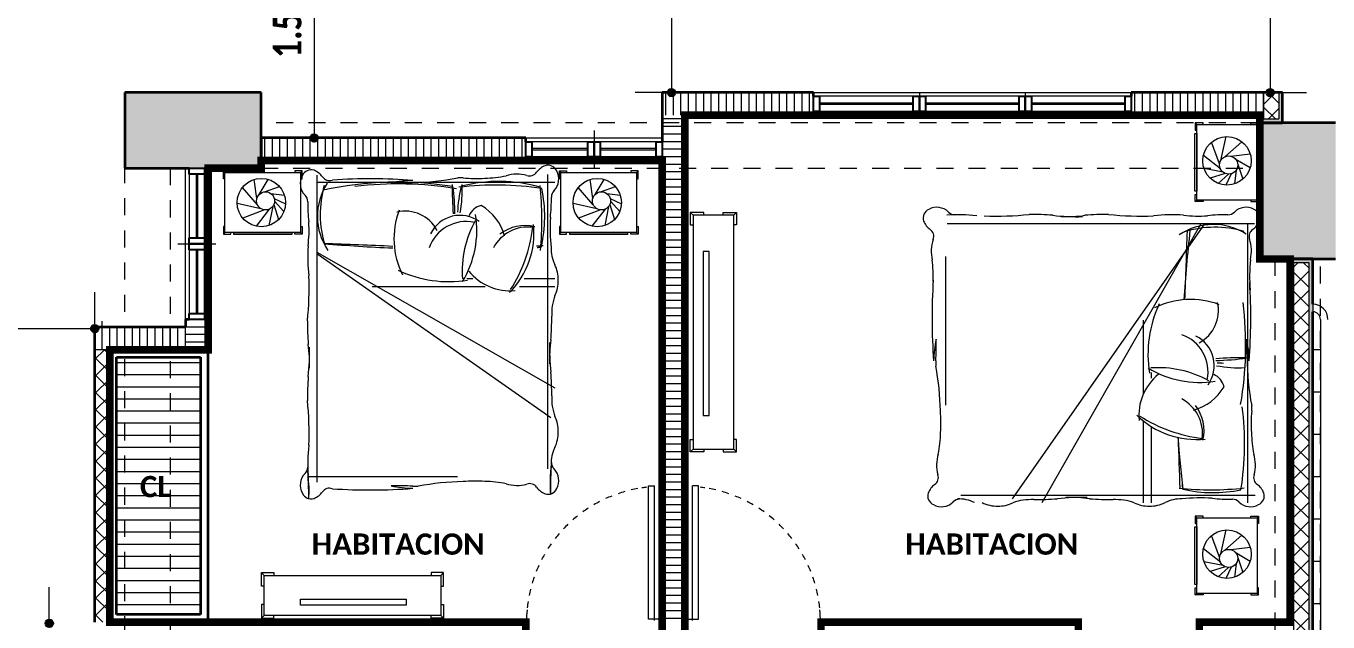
# Model space of a CAD drawing. Header units: metres. Extents: x -144 to 1000, y -717 to 29.
# Drawn here: x 547.71 to 556.31, y -551.67 to -547.73 of the extents above; entities that cross this region are included whole.
import ezdxf

# ---------------------------------------------------------------- set-up
doc = ezdxf.new("R2010")
doc.units = ezdxf.units.M
doc.linetypes.add('basculante modificado', pattern=[0.18, 0.1125, -0.0675])
doc.layers.get('0').update_dxf_attribs({"color": 1})
doc.layers.add('00-MEDICION', color=30, linetype='Continuous')
for name, color, linetype, lineweight in [('A-ANNO-DIMS', 1, 'Continuous', 9), ('A-DETL', 1, 'Continuous', 9), ('A-DETL-GENF', 1, 'Continuous', 9), ('A-DETL-THIN', 1, 'Continuous', 9), ('A-DOOR', 1, 'Continuous', 9), ('A-GLAZ', 1, 'Continuous', 9), ('A-WALL', 4, 'Continuous', 9), ('G-ANNO-TEXT', 2, 'Continuous', 9), ('I-FURN', 2, 'Continuous', 9), ('S-COLS', 7, 'Continuous', 9), ('S-STRS', 1, 'Continuous', 9)]:
    doc.layers.add(name, color=color, linetype=linetype, lineweight=lineweight)
doc.layers.add('A-WALL-PATT', color=7, linetype='Continuous', lineweight=35, true_color=0x9c9c9c)
doc.styles.add('Calibri_B', font='calibrib.ttf', dxfattribs={"height": 0.165})
doc.styles.add('Calibri_B_7', font='calibrib.ttf', dxfattribs={"width": 0.8, "height": 0.18})

# ---------------------------------------------------------------- blocks, each defined once
blk = doc.blocks.new('O')
at = {"layer": 'A-WALL-PATT', "lineweight": 5, "true_color": 0x747474}
blk.add_hatch(color=8, dxfattribs=at).paths.add_polyline_path([(560.8527, -485.3688), (560.8527, -485.1688), (560.8277, -485.1688), (560.8277, -485.3688)])
at = {"layer": 'A-WALL-PATT', "true_color": 0x747474}
blk.add_hatch(color=8, dxfattribs=at).paths.add_polyline_path([(560.7277, -485.3688), (560.8277, -485.3688), (560.8277, -485.3438), (560.7277, -485.3438), (560.7277, -485.3188), (560.7027, -485.3188), (560.7027, -485.3688)])
at = {"layer": 'A-WALL-PATT', "lineweight": 5, "true_color": 0x747474}
h = blk.add_hatch(color=8, dxfattribs=at)
h.paths.add_polyline_path([(560.9277, -492.7188), (560.9277, -491.2688), (560.9027, -491.2688), (560.9027, -492.7188)])
h.paths.add_polyline_path([(560.903, -491.1188), (560.9277, -491.1188), (560.9277, -488.8188), (560.903, -488.8188), (560.903, -491.1187)])
h.paths.add_polyline_path([(560.9277, -488.6688), (560.9277, -486.2688), (560.9027, -486.2688), (560.9027, -488.6688), (560.9257, -488.6688)])
at = {"layer": 'A-WALL-PATT', "true_color": 0x747474}
h = blk.add_hatch(color=8, dxfattribs=at)
h.paths.add_polyline_path([(561.0527, -492.7188), (561.0527, -490.7688), (561.0277, -490.7688), (561.0277, -492.7188)])
h.paths.add_polyline_path([(561.0527, -490.6188), (561.0527, -486.2688), (560.9277, -486.2688), (560.9277, -486.2938), (561.0277, -486.2938), (561.0277, -490.6188)])
at = {"layer": 'S-COLS', "true_color": 0x5c5c5c}
h = blk.add_hatch(color=251, dxfattribs=at)
h.paths.add_polyline_path([(553.0027, -505.1188), (553.5027, -505.1188), (553.5027, -504.2188), (553.0027, -504.2188), (553.0027, -504.9427)])
h.paths.add_polyline_path([(570.8025, -505.1188), (571.3025, -505.1188), (571.3025, -504.2188), (570.8025, -504.2188), (570.8025, -504.9427)])
h.paths.add_polyline_path([(561.2027, -505.1187), (561.2027, -504.2187), (560.7027, -504.2187), (560.7027, -505.1187)])
h.paths.add_polyline_path([(557.3242, -497.4187), (558.9027, -497.4187), (558.9024, -496.9188), (557.2025, -496.9188), (557.2025, -494.7688), (558.9028, -494.7688), (558.9024, -494.2688), (556.9025, -494.2688), (556.9025, -497.4187), (557.0866, -497.4187)])
h.paths.add_polyline_path([(567.1118, -497.4187), (567.5028, -497.4187), (567.5028, -494.2687), (567.0028, -494.2687), (567.0028, -497.4187)])
h.paths.add_polyline_path([(570.9028, -497.4187), (571.3028, -497.4187), (571.3028, -496.7188), (570.9028, -496.7188), (570.9028, -497.3138)])
h.paths.add_polyline_path([(560.7027, -497.4187), (561.2027, -497.4187), (561.2027, -496.5187), (560.7027, -496.5187), (560.7027, -497.3138)])
h.paths.add_polyline_path([(553.5027, -497.4187), (553.5027, -496.7188), (553.0027, -496.7188), (553.0027, -497.4187), (553.2754, -497.4187)])
h.paths.add_polyline_path([(560.7028, -495.1688), (561.2028, -495.1688), (561.2028, -494.2688), (560.7028, -494.2688), (560.7028, -494.2981)])
h.paths.add_polyline_path([(553.5025, -494.9688), (553.5025, -494.2677), (553.0025, -494.2688), (553.0025, -494.9688), (553.2775, -494.9688)])
h.paths.add_polyline_path([(571.0784, -494.9688), (571.3028, -494.9688), (571.3028, -494.2677), (570.9028, -494.2677), (570.9028, -494.9688), (570.9839, -494.9688)])
h.paths.add_polyline_path([(560.7777, -486.2688), (561.2027, -486.2688), (561.2027, -485.3688), (560.7027, -485.3688), (560.7027, -486.2688)])
h.paths.add_polyline_path([(571.3027, -486.2688), (571.3027, -485.3688), (570.8027, -485.3688), (570.8027, -486.2688), (571.2277, -486.2688)])
h.paths.add_polyline_path([(553.2027, -485.6688), (554.1027, -485.6688), (554.1027, -485.1688), (553.2027, -485.1688), (553.2027, -485.5388)])
at = {"layer": 'A-DETL', "color": 7, "linetype": 'basculante modificado'}
for p, q in [((560.69, -485.3688), (554.1027, -485.3688)), ((553.2027, -494.2677), (553.2027, -485.6688)), ((553.5027, -485.6688), (553.5027, -494.2688)), ((554.1027, -485.6688), (560.69, -485.6688)), ((560.8027, -486.2688), (560.8027, -494.2677)), ((561.1027, -490.4688), (561.1027, -486.2688))]:
    blk.add_line(p, q, dxfattribs=at)
at = {"layer": 'A-DETL', "color": 253, "true_color": 0xb6b6b6}
for p, q in [((553.0527, -486.7188), (553.0527, -486.6788)), ((552.7027, -488.6688), (552.7027, -488.6288))]:
    blk.add_line(p, q, dxfattribs=at)
at = {"layer": 'A-DETL-GENF', "lineweight": 25}
for p, q in [((557.7527, -485.1938), (557.7927, -485.1938)), ((557.7527, -485.2938), (557.7527, -485.1938)), ((557.7927, -485.1938), (557.7927, -485.2938)), ((558.4127, -485.1938), (558.4527, -485.1938)), ((558.4127, -485.2938), (558.4127, -485.1938)), ((558.4527, -485.1938), (558.4927, -485.1938)), ((558.4527, -485.2938), (558.4527, -485.1938)), ((558.4527, -485.1938), (558.4527, -485.2938)), ((558.4927, -485.1938), (558.4927, -485.2938)), ((559.1127, -485.1938), (559.1527, -485.1938)), ((559.1127, -485.2938), (559.1127, -485.1938)), ((559.1527, -485.1938), (559.1527, -485.2938)), ((559.1527, -485.1938), (559.1927, -485.1938)), ((559.1527, -485.2938), (559.1527, -485.1938)), ((559.1927, -485.1938), (559.1927, -485.2938)), ((559.8127, -485.1938), (559.8527, -485.1938)), ((559.8127, -485.2938), (559.8127, -485.1938)), ((559.8527, -485.1938), (559.8527, -485.2938)), ((557.7927, -485.2938), (557.7527, -485.2938)), ((558.4527, -485.2938), (558.4127, -485.2938)), ((558.4927, -485.2938), (558.4527, -485.2938)), ((559.1527, -485.2938), (559.1127, -485.2938)), ((559.1927, -485.2938), (559.1527, -485.2938)), ((559.8527, -485.2938), (559.8127, -485.2938)), ((555.8527, -485.4938), (555.8927, -485.4938)), ((555.8527, -485.5938), (555.8527, -485.4938)), ((555.8927, -485.4938), (555.8927, -485.5938)), ((556.2627, -485.4938), (556.3027, -485.4938)), ((556.2627, -485.5938), (556.2627, -485.4938)), ((556.3027, -485.4938), (556.3027, -485.5938)), ((556.3027, -485.4938), (556.3427, -485.4938)), ((556.3027, -485.5938), (556.3027, -485.4938)), ((556.3427, -485.4938), (556.3427, -485.5938)), ((556.7127, -485.4938), (556.7527, -485.4938)), ((556.7127, -485.5938), (556.7127, -485.4938)), ((556.7527, -485.4938), (556.7527, -485.5938)), ((553.6277, -485.6688), (553.7277, -485.6688)), ((553.6277, -485.7088), (553.6277, -485.6688)), ((553.7277, -485.6688), (553.7277, -485.7088)), ((555.8927, -485.5938), (555.8527, -485.5938)), ((556.3027, -485.5938), (556.2627, -485.5938)), ((556.3427, -485.5938), (556.3027, -485.5938)), ((556.7527, -485.5938), (556.7127, -485.5938)), ((553.7277, -485.7088), (553.6277, -485.7088)), ((553.6277, -486.1288), (553.7277, -486.1288)), ((553.6277, -486.1688), (553.6277, -486.1288)), ((553.6277, -486.1688), (553.7277, -486.1688)), ((553.6277, -486.2088), (553.6277, -486.1688)), ((553.7277, -486.1688), (553.6277, -486.1688)), ((553.7277, -486.1288), (553.7277, -486.1688)), ((553.7277, -486.1688), (553.7277, -486.2088)), ((553.7277, -486.2088), (553.6277, -486.2088)), ((553.6277, -486.6288), (553.7277, -486.6288)), ((553.6277, -486.6688), (553.6277, -486.6288)), ((553.7277, -486.6688), (553.6277, -486.6688)), ((553.7277, -486.6288), (553.7277, -486.6688))]:
    blk.add_line(p, q, dxfattribs=at)
at = {"layer": 'A-DETL-GENF'}
for p, q in [((558.4127, -485.1938), (557.7927, -485.1938)), ((558.4127, -485.2388), (557.7927, -485.2388)), ((559.1127, -485.1938), (558.4927, -485.1938)), ((559.1127, -485.2388), (558.4927, -485.2388)), ((559.8127, -485.1938), (559.1927, -485.1938)), ((559.8127, -485.2388), (559.1927, -485.2388)), ((558.4127, -485.2488), (557.7927, -485.2488)), ((558.4127, -485.2938), (557.7927, -485.2938)), ((559.1127, -485.2488), (558.4927, -485.2488)), ((559.1127, -485.2938), (558.4927, -485.2938)), ((559.8127, -485.2488), (559.1927, -485.2488)), ((559.8127, -485.2938), (559.1927, -485.2938)), ((556.2627, -485.4938), (555.8927, -485.4938)), ((556.7127, -485.4938), (556.3427, -485.4938)), ((556.2627, -485.5388), (555.8927, -485.5388)), ((556.2627, -485.5488), (555.8927, -485.5488)), ((556.7127, -485.5388), (556.3427, -485.5388)), ((556.7127, -485.5488), (556.3427, -485.5488)), ((556.2627, -485.5938), (555.8927, -485.5938)), ((556.7127, -485.5938), (556.3427, -485.5938)), ((553.6277, -485.7088), (553.6277, -486.1288)), ((553.6727, -485.7088), (553.6727, -486.1288)), ((553.6827, -485.7088), (553.6827, -486.1288)), ((553.7277, -485.7088), (553.7277, -486.1288)), ((553.6277, -486.2088), (553.6277, -486.6288)), ((553.6727, -486.2088), (553.6727, -486.6288)), ((553.6827, -486.2088), (553.6827, -486.6288)), ((553.7277, -486.2088), (553.7277, -486.6288))]:
    blk.add_line(p, q, dxfattribs=at)
at = {"layer": 'A-DETL-GENF', "color": 251, "true_color": 0x535353}
for p, q in [((553.1464, -486.9528), (553.7027, -486.9528)), ((553.1464, -487.0328), (553.7027, -487.0328)), ((553.1464, -487.1128), (553.7027, -487.1128)), ((553.1464, -487.1928), (553.7027, -487.1928)), ((553.1464, -487.2728), (553.7027, -487.2728)), ((553.1464, -487.3528), (553.7027, -487.3528)), ((553.1464, -487.4328), (553.7027, -487.4328)), ((553.1464, -487.5128), (553.7027, -487.5128)), ((553.1464, -487.5928), (553.7027, -487.5928)), ((553.1464, -487.6728), (553.7027, -487.6728)), ((553.1464, -487.7528), (553.7027, -487.7528)), ((553.1464, -487.8328), (553.7027, -487.8328)), ((553.1464, -487.9128), (553.7027, -487.9128)), ((553.1464, -487.9928), (553.7027, -487.9928)), ((553.1464, -488.0728), (553.7027, -488.0728)), ((553.1464, -488.1528), (553.7027, -488.1528)), ((553.1464, -488.2328), (553.7027, -488.2328)), ((553.1464, -488.3128), (553.7027, -488.3128)), ((553.1464, -488.3928), (553.7027, -488.3928)), ((553.1464, -488.4728), (553.7027, -488.4728)), ((553.1464, -488.5528), (553.7027, -488.5528))]:
    blk.add_line(p, q, dxfattribs=at)
at = {"layer": 'A-DETL-THIN'}
for p, q in [((561.0527, -486.5682), (561.0527, -486.6182)), ((561.1027, -486.6682), (561.1027, -489.3085)), ((553.7027, -486.9188), (553.1464, -486.9188)), ((553.1464, -486.9188), (553.1464, -488.6188)), ((553.7027, -488.6188), (553.7027, -486.9188)), ((553.1464, -488.6188), (553.7027, -488.6188))]:
    blk.add_line(p, q, dxfattribs=at)
for radius in [0.1, 0.05]:
    blk.add_arc((561.0527, -486.6682), radius, 0, 90, dxfattribs=at)
at = {"layer": 'A-DOOR', "lineweight": 15}
for p, q in [((556.6625, -487.7688), (556.7025, -487.7688)), ((556.6625, -488.6488), (556.6625, -487.7688)), ((556.7025, -488.6588), (556.7025, -487.7688)), ((556.9927, -487.7688), (556.9527, -487.7688)), ((556.9527, -488.6588), (556.9527, -487.7688)), ((556.9927, -488.6488), (556.9927, -487.7688)), ((556.7375, -488.6488), (556.6625, -488.6488)), ((556.7375, -488.6588), (556.7375, -488.6488)), ((556.7525, -488.6588), (556.7375, -488.6588)), ((556.9027, -488.6588), (556.9177, -488.6588)), ((556.9177, -488.6488), (556.9927, -488.6488)), ((556.9177, -488.6588), (556.9177, -488.6488))]:
    blk.add_line(p, q, dxfattribs=at)
at = {"layer": 'A-DOOR'}
for centre, start, end in [((556.751, -488.6667), 105.83157, 108.88574), ((556.751, -488.6667), 100.25822, 103.15108), ((556.751, -488.6667), 100.25822, 103.15108), ((556.751, -488.6667), 96.45945, 98.44999), ((556.9043, -488.6667), 81.55001, 83.54055), ((556.9043, -488.6667), 76.84892, 79.74178), ((556.9043, -488.6667), 76.84892, 79.74178), ((556.9043, -488.6667), 71.11426, 74.16843), ((556.751, -488.6667), 117.36602, 120.16222), ((556.751, -488.6667), 111.72829, 114.55488), ((556.9043, -488.6667), 65.44512, 68.27171), ((556.9043, -488.6667), 59.83778, 62.63398), ((556.751, -488.6667), 128.46716, 131.20973), ((556.751, -488.6667), 122.94407, 125.71217), ((556.9043, -488.6667), 54.28783, 57.05593), ((556.9043, -488.6667), 48.79027, 51.53284), ((556.751, -488.6667), 133.94059, 136.66048), ((556.9043, -488.6667), 43.33952, 46.05941), ((556.751, -488.6667), 144.7622, 147.44619), ((556.751, -488.6667), 139.37018, 142.07048), ((556.9043, -488.6667), 37.92952, 40.62982), ((556.9043, -488.6667), 32.55381, 35.2378), ((556.751, -488.6667), 150.12331, 152.79443), ((556.9043, -488.6667), 27.20557, 29.87669), ((556.751, -488.6667), 155.46046, 158.1223), ((556.9043, -488.6667), 21.8777, 24.53954), ((556.751, -488.6667), 160.78086, 163.43707), ((556.9043, -488.6667), 16.56293, 19.21914), ((556.751, -488.6667), 166.09186, 168.74617), ((556.9043, -488.6667), 11.25383, 13.90814), ((556.751, -488.6667), 174.86021, 180), ((556.751, -488.6667), 171.40092, 174.05706), ((556.9043, -488.6667), 5.94294, 8.59908), ((556.9043, -488.6667), 0, 5.13979)]:
    blk.add_arc(centre, 0.8947, start, end, dxfattribs=at)
at = {"layer": 'A-GLAZ'}
for p, q in [((557.7527, -485.2938), (557.7527, -485.1938)), ((558.4527, -485.1938), (557.7527, -485.1938)), ((558.4527, -485.1688), (558.4527, -485.3188)), ((558.4527, -485.2938), (558.4527, -485.1938)), ((559.1527, -485.1938), (558.4527, -485.1938)), ((558.4527, -485.2938), (558.4527, -485.1938)), ((559.1527, -485.1688), (559.1527, -485.3188)), ((559.1527, -485.2938), (559.1527, -485.1938)), ((559.1527, -485.2938), (559.1527, -485.1938)), ((559.8527, -485.1938), (559.1527, -485.1938)), ((559.8527, -485.2938), (559.8527, -485.1938)), ((557.7527, -485.2938), (558.4527, -485.2938)), ((558.4527, -485.2938), (559.1527, -485.2938)), ((559.1527, -485.2938), (559.8527, -485.2938)), ((555.8527, -485.5938), (555.8527, -485.4938)), ((556.3027, -485.4938), (555.8527, -485.4938)), ((556.3027, -485.4188), (556.3027, -485.6688)), ((556.3027, -485.5938), (556.3027, -485.4938)), ((556.3027, -485.5938), (556.3027, -485.4938)), ((556.7527, -485.4938), (556.3027, -485.4938)), ((556.7527, -485.5938), (556.7527, -485.4938)), ((553.7277, -485.6688), (553.6277, -485.6688)), ((553.6277, -485.6688), (553.6277, -486.1688)), ((553.7277, -486.1688), (553.7277, -485.6688)), ((555.8527, -485.5938), (556.3027, -485.5938)), ((556.3027, -485.5938), (556.7527, -485.5938)), ((553.5527, -486.1688), (553.8027, -486.1688)), ((553.7277, -486.1688), (553.6277, -486.1688)), ((553.6277, -486.1688), (553.6277, -486.6688)), ((553.7277, -486.1688), (553.6277, -486.1688)), ((553.7277, -486.6688), (553.7277, -486.1688)), ((553.7277, -486.6688), (553.6277, -486.6688))]:
    blk.add_line(p, q, dxfattribs=at)
at = {"layer": 'A-WALL', "lineweight": 35}
for p, q in [((557.7527, -485.1688), (556.7527, -485.1688)), ((556.7527, -485.1688), (556.7527, -485.4938)), ((557.7527, -485.1938), (557.7527, -485.1688)), ((560.8527, -485.1688), (559.8527, -485.1688)), ((559.8527, -485.1688), (559.8527, -485.1938)), ((560.8527, -485.3688), (560.8527, -485.1688)), ((556.9027, -485.3188), (557.7527, -485.3188)), ((556.9027, -488.8188), (556.9027, -485.3188)), ((557.7527, -485.3188), (557.7527, -485.2938)), ((559.8527, -485.2938), (559.8527, -485.3188)), ((559.8527, -485.3188), (560.7027, -485.3188)), ((560.7027, -485.3188), (560.7027, -485.3688)), ((560.7027, -485.3688), (560.8527, -485.3688)), ((555.8527, -485.4688), (554.1027, -485.4688)), ((554.1027, -485.4688), (554.1027, -485.6188)), ((555.8527, -485.4938), (555.8527, -485.4688)), ((554.1027, -485.6188), (555.8527, -485.6188)), ((555.8527, -485.6188), (555.8527, -485.5938)), ((556.7527, -485.5938), (556.7527, -488.6688)), ((560.9027, -486.2688), (560.9027, -488.6688)), ((561.0527, -486.2688), (560.9027, -486.2688)), ((561.0527, -486.5682), (561.0527, -486.2688)), ((553.6027, -486.6688), (553.6027, -486.7188)), ((553.6277, -486.6688), (553.6027, -486.6688)), ((553.7527, -486.6688), (553.7277, -486.6688)), ((553.7527, -486.8688), (553.7527, -486.6688)), ((561.0527, -489.3585), (561.0527, -486.6182)), ((553.6027, -486.7188), (553.0027, -486.7188)), ((553.0027, -486.7188), (553.0027, -488.6688)), ((553.7527, -486.8688), (553.0964, -486.8688)), ((553.0964, -486.8688), (553.0964, -488.6688)), ((553.1027, -486.8688), (553.7527, -486.8688)), ((553.1027, -488.6688), (553.1027, -486.8688)), ((553.7527, -488.6688), (553.7527, -486.8688)), ((553.1464, -486.9188), (553.7027, -486.9188)), ((553.1464, -488.6188), (553.1464, -486.9188)), ((553.7027, -486.9188), (553.7027, -488.6188)), ((553.7027, -488.6188), (553.1464, -488.6188))]:
    blk.add_line(p, q, dxfattribs=at)
at = {"layer": 'A-WALL'}
for p, q in [((557.7527, -485.1688), (559.8527, -485.1688)), ((560.7277, -485.1688), (560.7277, -485.3438)), ((560.8277, -485.1688), (560.8277, -485.3438)), ((559.8527, -485.3188), (557.7527, -485.3188)), ((560.7027, -485.3188), (560.7277, -485.3188)), ((560.7277, -485.3438), (560.8277, -485.3438)), ((555.8527, -485.4688), (556.7527, -485.4688)), ((553.6027, -486.6688), (553.6027, -485.6688)), ((553.7527, -485.6688), (553.7527, -486.6688)), ((556.7527, -485.6188), (555.8527, -485.6188)), ((560.9277, -492.7438), (560.9277, -486.2938)), ((561.0277, -486.2938), (560.9277, -486.2938)), ((561.0277, -492.7438), (561.0277, -486.2938)), ((553.1027, -486.8688), (553.0027, -486.8688))]:
    blk.add_line(p, q, dxfattribs=at)
at = {"layer": 'A-WALL-PATT', "color": 8, "lineweight": 5, "true_color": 0x727272}
for p, q in [((556.7773, -485.3188), (556.7773, -485.1688)), ((556.8273, -485.3188), (556.8273, -485.1688)), ((556.8773, -485.3188), (556.8773, -485.1688)), ((556.9273, -485.3188), (556.9273, -485.1688)), ((556.9773, -485.3188), (556.9773, -485.1688)), ((557.0273, -485.3188), (557.0273, -485.1688)), ((557.0773, -485.3188), (557.0773, -485.1688)), ((557.1273, -485.3188), (557.1273, -485.1688)), ((557.1773, -485.3188), (557.1773, -485.1688)), ((557.2273, -485.3188), (557.2273, -485.1688)), ((557.2773, -485.3188), (557.2773, -485.1688)), ((557.3273, -485.3188), (557.3273, -485.1688)), ((557.3773, -485.3188), (557.3773, -485.1688)), ((557.4273, -485.3188), (557.4273, -485.1688)), ((557.4773, -485.3188), (557.4773, -485.1688)), ((557.5273, -485.3188), (557.5273, -485.1688)), ((557.5773, -485.3188), (557.5773, -485.1688)), ((557.6273, -485.3188), (557.6273, -485.1688)), ((557.6773, -485.3188), (557.6773, -485.1688)), ((557.7273, -485.3188), (557.7273, -485.1688)), ((559.8773, -485.3188), (559.8773, -485.1688)), ((559.9273, -485.3188), (559.9273, -485.1688)), ((559.9773, -485.3188), (559.9773, -485.1688)), ((560.0273, -485.3188), (560.0273, -485.1688)), ((560.0773, -485.3188), (560.0773, -485.1688)), ((560.1273, -485.3188), (560.1273, -485.1688)), ((560.1773, -485.3188), (560.1773, -485.1688)), ((560.2273, -485.3188), (560.2273, -485.1688)), ((560.2773, -485.3188), (560.2773, -485.1688)), ((560.3273, -485.3188), (560.3273, -485.1688)), ((560.3773, -485.3188), (560.3773, -485.1688)), ((560.4273, -485.3188), (560.4273, -485.1688)), ((560.4773, -485.3188), (560.4773, -485.1688)), ((560.5273, -485.3188), (560.5273, -485.1688)), ((560.5773, -485.3188), (560.5773, -485.1688)), ((560.6273, -485.3188), (560.6273, -485.1688)), ((560.6773, -485.3188), (560.6773, -485.1688)), ((560.7273, -485.3188), (560.7273, -485.1688)), ((556.9027, -485.3438), (556.7527, -485.3438)), ((556.9027, -485.3938), (556.7527, -485.3938)), ((554.1273, -485.6188), (554.1273, -485.4688)), ((554.1773, -485.6188), (554.1773, -485.4688)), ((554.2273, -485.6188), (554.2273, -485.4688)), ((554.2773, -485.6188), (554.2773, -485.4688)), ((554.3273, -485.6188), (554.3273, -485.4688)), ((554.3773, -485.6188), (554.3773, -485.4688)), ((554.4273, -485.6188), (554.4273, -485.4688)), ((554.4773, -485.6188), (554.4773, -485.4688)), ((554.5273, -485.6188), (554.5273, -485.4688)), ((554.5773, -485.6188), (554.5773, -485.4688)), ((554.6273, -485.6188), (554.6273, -485.4688)), ((554.6773, -485.6188), (554.6773, -485.4688)), ((554.7273, -485.6188), (554.7273, -485.4688)), ((554.7773, -485.6188), (554.7773, -485.4688)), ((554.8273, -485.6188), (554.8273, -485.4688)), ((554.8773, -485.6188), (554.8773, -485.4688)), ((554.9273, -485.6188), (554.9273, -485.4688)), ((554.9773, -485.6188), (554.9773, -485.4688)), ((555.0273, -485.6188), (555.0273, -485.4688)), ((555.0773, -485.6188), (555.0773, -485.4688)), ((555.1273, -485.6188), (555.1273, -485.4688)), ((555.1773, -485.6188), (555.1773, -485.4688)), ((555.2273, -485.6188), (555.2273, -485.4688)), ((555.2773, -485.6188), (555.2773, -485.4688)), ((555.3273, -485.6188), (555.3273, -485.4688)), ((555.3773, -485.6188), (555.3773, -485.4688)), ((555.4273, -485.6188), (555.4273, -485.4688)), ((555.4773, -485.6188), (555.4773, -485.4688)), ((555.5273, -485.6188), (555.5273, -485.4688)), ((555.5773, -485.6188), (555.5773, -485.4688)), ((555.6273, -485.6188), (555.6273, -485.4688)), ((555.6773, -485.6188), (555.6773, -485.4688)), ((555.7273, -485.6188), (555.7273, -485.4688)), ((555.7773, -485.6188), (555.7773, -485.4688)), ((555.8273, -485.6188), (555.8273, -485.4688)), ((556.9027, -485.4438), (556.7527, -485.4438)), ((556.9027, -485.4938), (556.7527, -485.4938)), ((556.9027, -485.5438), (556.7527, -485.5438)), ((556.9027, -485.5938), (556.7527, -485.5938)), ((556.9027, -485.6438), (556.7527, -485.6438)), ((556.9027, -485.6938), (556.7527, -485.6938)), ((556.9027, -485.7438), (556.7527, -485.7438)), ((556.9027, -485.7938), (556.7527, -485.7938)), ((556.9027, -485.8438), (556.7527, -485.8438)), ((556.9027, -485.8938), (556.7527, -485.8938)), ((556.9027, -485.9438), (556.7527, -485.9438)), ((556.9027, -485.9938), (556.7527, -485.9938)), ((556.9027, -486.0438), (556.7527, -486.0438)), ((556.9027, -486.0938), (556.7527, -486.0938)), ((556.9027, -486.1438), (556.7527, -486.1438)), ((556.9027, -486.1938), (556.7527, -486.1938)), ((556.9027, -486.2438), (556.7527, -486.2438)), ((556.9027, -486.2938), (556.7527, -486.2938)), ((556.9027, -486.3438), (556.7527, -486.3438)), ((556.9027, -486.3938), (556.7527, -486.3938)), ((556.9027, -486.4438), (556.7527, -486.4438)), ((556.9027, -486.4938), (556.7527, -486.4938)), ((556.9027, -486.5438), (556.7527, -486.5438)), ((556.9027, -486.5938), (556.7527, -486.5938)), ((553.7527, -486.6688), (553.6027, -486.6688)), ((556.9027, -486.6438), (556.7527, -486.6438)), ((556.9027, -486.6938), (556.7527, -486.6938)), ((553.0523, -486.8688), (553.0523, -486.7188)), ((553.1023, -486.8688), (553.1023, -486.7188)), ((553.1523, -486.8688), (553.1523, -486.7188)), ((553.2023, -486.8688), (553.2023, -486.7188)), ((553.2523, -486.8688), (553.2523, -486.7188)), ((553.3023, -486.8688), (553.3023, -486.7188)), ((553.3523, -486.8688), (553.3523, -486.7188)), ((553.4023, -486.8688), (553.4023, -486.7188)), ((553.4523, -486.8688), (553.4523, -486.7188)), ((553.5023, -486.8688), (553.5023, -486.7188)), ((553.5523, -486.8688), (553.5523, -486.7188)), ((553.6023, -486.8688), (553.6023, -486.7188)), ((553.7527, -486.7188), (553.6027, -486.7188)), ((553.7527, -486.7688), (553.6027, -486.7688)), ((556.9027, -486.7438), (556.7527, -486.7438)), ((553.7527, -486.8188), (553.6027, -486.8188)), ((556.9027, -486.7938), (556.7527, -486.7938)), ((556.9027, -486.8438), (556.7527, -486.8438)), ((556.9027, -486.8938), (556.7527, -486.8938)), ((556.9027, -486.9438), (556.7527, -486.9438)), ((556.9027, -486.9938), (556.7527, -486.9938)), ((556.9027, -487.0438), (556.7527, -487.0438)), ((556.9027, -487.0938), (556.7527, -487.0938)), ((556.9027, -487.1438), (556.7527, -487.1438)), ((556.9027, -487.1938), (556.7527, -487.1938)), ((556.9027, -487.2438), (556.7527, -487.2438)), ((556.9027, -487.2938), (556.7527, -487.2938)), ((556.9027, -487.3438), (556.7527, -487.3438)), ((556.9027, -487.3938), (556.7527, -487.3938)), ((556.9027, -487.4438), (556.7527, -487.4438)), ((556.9027, -487.4938), (556.7527, -487.4938)), ((556.9027, -487.5438), (556.7527, -487.5438)), ((556.9027, -487.5938), (556.7527, -487.5938)), ((556.9027, -487.6438), (556.7527, -487.6438)), ((556.9027, -487.6938), (556.7527, -487.6938)), ((556.9027, -487.7438), (556.7527, -487.7438)), ((556.9027, -487.7938), (556.7527, -487.7938)), ((556.9027, -487.8438), (556.7527, -487.8438)), ((556.9027, -487.8938), (556.7527, -487.8938)), ((556.9027, -487.9438), (556.7527, -487.9438)), ((556.9027, -487.9938), (556.7527, -487.9938)), ((556.9027, -488.0438), (556.7527, -488.0438)), ((556.9027, -488.0938), (556.7527, -488.0938)), ((556.9027, -488.1438), (556.7527, -488.1438)), ((556.9027, -488.1938), (556.7527, -488.1938)), ((556.9027, -488.2438), (556.7527, -488.2438)), ((556.9027, -488.2938), (556.7527, -488.2938)), ((556.9027, -488.3438), (556.7527, -488.3438)), ((556.9027, -488.3938), (556.7527, -488.3938)), ((556.9027, -488.4438), (556.7527, -488.4438)), ((556.9027, -488.4938), (556.7527, -488.4938)), ((556.9027, -488.5438), (556.7527, -488.5438)), ((556.9027, -488.5938), (556.7527, -488.5938)), ((556.9027, -488.6438), (556.7527, -488.6438))]:
    blk.add_line(p, q, dxfattribs=at)
at = {"layer": 'A-WALL-PATT', "color": 1, "lineweight": 5, "true_color": 0xff0000}
for p, q in [((560.7277, -485.2477), (560.8067, -485.1688)), ((560.8277, -485.2393), (560.7572, -485.1688)), ((560.805, -485.3438), (560.7277, -485.2666)), ((560.759, -485.3438), (560.8277, -485.275)), ((560.9277, -486.3205), (560.9545, -486.2938)), ((560.9277, -486.4478), (561.0277, -486.3478)), ((561.0277, -486.4575), (560.9277, -486.3575)), ((561.0277, -486.3302), (560.9913, -486.2938)), ((560.9277, -486.5751), (561.0277, -486.4751)), ((561.0277, -486.5848), (560.9277, -486.4848)), ((560.9277, -486.7024), (561.0277, -486.6024)), ((561.0277, -486.7121), (560.9277, -486.6121)), ((560.9277, -486.8297), (561.0277, -486.7297)), ((561.0277, -486.8393), (560.9277, -486.7393)), ((560.9277, -486.9569), (561.0277, -486.8569)), ((561.0277, -486.9666), (560.9277, -486.8666)), ((560.9277, -487.0842), (561.0277, -486.9842)), ((561.0277, -487.0939), (560.9277, -486.9939)), ((560.9277, -487.2115), (561.0277, -487.1115)), ((561.0277, -487.2212), (560.9277, -487.1212)), ((560.9277, -487.3388), (561.0277, -487.2388)), ((561.0277, -487.3485), (560.9277, -487.2485)), ((560.9277, -487.466), (561.0277, -487.366)), ((561.0277, -487.4757), (560.9277, -487.3757)), ((560.9277, -487.5933), (561.0277, -487.4933)), ((561.0277, -487.603), (560.9277, -487.503)), ((560.9277, -487.7206), (561.0277, -487.6206)), ((561.0277, -487.7303), (560.9277, -487.6303)), ((560.9277, -487.8479), (561.0277, -487.7479)), ((561.0277, -487.8576), (560.9277, -487.7576)), ((560.9277, -487.9752), (561.0277, -487.8752)), ((561.0277, -487.9849), (560.9277, -487.8849)), ((560.9277, -488.1024), (561.0277, -488.0024)), ((561.0277, -488.1121), (560.9277, -488.0121)), ((560.9277, -488.2297), (561.0277, -488.1297)), ((561.0277, -488.2394), (560.9277, -488.1394)), ((560.9277, -488.357), (561.0277, -488.257)), ((561.0277, -488.3667), (560.9277, -488.2667)), ((560.9277, -488.4843), (561.0277, -488.3843)), ((561.0277, -488.494), (560.9277, -488.394)), ((560.9277, -488.6116), (561.0277, -488.5116)), ((561.0277, -488.6213), (560.9277, -488.5213)), ((560.9277, -488.7388), (561.0277, -488.6388)), ((561.0277, -488.7485), (560.9277, -488.6485))]:
    blk.add_line(p, q, dxfattribs=at)
at = {"layer": 'A-WALL-PATT', "color": 8, "lineweight": 5, "true_color": 0x747474}
for p, q in [((553.0027, -486.9341), (553.068, -486.8688)), ((553.1027, -486.9047), (553.0669, -486.8688)), ((553.1027, -487.0178), (553.0027, -486.9178)), ((553.0027, -487.0472), (553.1027, -486.9472)), ((553.1027, -487.1309), (553.0027, -487.0309)), ((553.0027, -487.1603), (553.1027, -487.0603)), ((553.1027, -487.2441), (553.0027, -487.1441)), ((553.0027, -487.2735), (553.1027, -487.1735)), ((553.1027, -487.3572), (553.0027, -487.2572)), ((553.0027, -487.3866), (553.1027, -487.2866)), ((553.1027, -487.4703), (553.0027, -487.3703)), ((553.0027, -487.4997), (553.1027, -487.3997)), ((553.1027, -487.5835), (553.0027, -487.4835)), ((553.0027, -487.6129), (553.1027, -487.5129)), ((553.1027, -487.6966), (553.0027, -487.5966)), ((553.0027, -487.726), (553.1027, -487.626)), ((553.1027, -487.8097), (553.0027, -487.7097)), ((553.0027, -487.8391), (553.1027, -487.7391)), ((553.1027, -487.9229), (553.0027, -487.8229)), ((553.0027, -487.9523), (553.1027, -487.8523)), ((553.1027, -488.036), (553.0027, -487.936)), ((553.0027, -488.0654), (553.1027, -487.9654)), ((553.1027, -488.1492), (553.0027, -488.0492)), ((553.0027, -488.1786), (553.1027, -488.0786)), ((553.1027, -488.2623), (553.0027, -488.1623)), ((553.0027, -488.2917), (553.1027, -488.1917)), ((553.1027, -488.3754), (553.0027, -488.2754)), ((553.0027, -488.4048), (553.1027, -488.3048)), ((553.1027, -488.4886), (553.0027, -488.3886)), ((553.0027, -488.518), (553.1027, -488.418)), ((553.1027, -488.6017), (553.0027, -488.5017)), ((553.0027, -488.6311), (553.1027, -488.5311)), ((553.0567, -488.6688), (553.0027, -488.6148)), ((553.0782, -488.6688), (553.1027, -488.6442))]:
    blk.add_line(p, q, dxfattribs=at)
at = {"layer": 'I-FURN'}
for p, q in [((560.2758, -485.3698), (560.2758, -485.4175)), ((560.3282, -485.3698), (560.2758, -485.3698)), ((560.2868, -485.3798), (560.2758, -485.3698)), ((560.2868, -485.8798), (560.2868, -485.3798)), ((560.2868, -485.3798), (560.6839, -485.3798)), ((560.3282, -485.3798), (560.3282, -485.3698)), ((560.6425, -485.3698), (560.6948, -485.3698)), ((560.6425, -485.3798), (560.6425, -485.3698)), ((560.6948, -485.3698), (560.6839, -485.3798)), ((560.6839, -485.3798), (560.6839, -485.8798)), ((560.6948, -485.3698), (560.6948, -485.4175)), ((560.274, -485.4387), (560.2868, -485.4387)), ((560.274, -485.8209), (560.274, -485.4387)), ((560.2758, -485.4175), (560.2868, -485.4175)), ((560.2868, -485.4387), (560.2868, -485.8209)), ((560.4371, -485.6408), (560.3834, -485.497)), ((560.445, -485.6178), (560.4804, -485.4602)), ((560.471, -485.594), (560.5846, -485.4946)), ((560.6948, -485.4175), (560.6839, -485.4175)), ((560.5119, -485.5902), (560.6385, -485.5733)), ((560.4432, -485.6728), (560.3294, -485.5852)), ((560.5395, -485.6062), (560.6391, -485.6652)), ((560.5563, -485.6415), (560.5911, -485.7405)), ((553.8538, -485.6869), (553.8638, -485.6978)), ((553.8538, -485.6869), (553.9015, -485.6869)), ((553.8538, -485.7393), (553.8538, -485.6869)), ((553.8638, -485.7393), (553.8538, -485.7393)), ((553.8638, -485.6978), (554.3638, -485.6978)), ((553.8638, -486.095), (553.8638, -485.6978)), ((553.9015, -485.6869), (553.9015, -485.6978)), ((554.0742, -485.8698), (554.0573, -485.7432)), ((554.0902, -485.8422), (554.1492, -485.7427)), ((554.3261, -485.6869), (554.3261, -485.6978)), ((554.3737, -485.6869), (554.3261, -485.6869)), ((554.3737, -485.6869), (554.3638, -485.6978)), ((554.3638, -485.6978), (554.3638, -486.095)), ((554.3638, -485.7393), (554.3737, -485.7393)), ((554.3737, -485.7393), (554.3737, -485.6869)), ((554.471, -485.7149), (554.471, -487.7447)), ((555.996, -485.7099), (555.996, -487.6559)), ((556.0735, -485.6869), (556.0835, -485.6978)), ((556.0735, -485.6869), (556.1212, -485.6869)), ((556.0735, -485.7393), (556.0735, -485.6869)), ((556.0835, -485.7393), (556.0735, -485.7393)), ((556.0835, -485.6978), (556.5835, -485.6978)), ((556.0835, -486.095), (556.0835, -485.6978)), ((556.1212, -485.6869), (556.1212, -485.6978)), ((556.2939, -485.8698), (556.277, -485.7432)), ((556.3099, -485.8422), (556.3689, -485.7427)), ((556.5458, -485.6869), (556.5458, -485.6978)), ((556.5934, -485.6869), (556.5458, -485.6869)), ((556.5934, -485.6869), (556.5835, -485.6978)), ((556.5835, -485.6978), (556.5835, -486.095)), ((556.5835, -485.7393), (556.5934, -485.7393)), ((556.5934, -485.7393), (556.5934, -485.6869)), ((560.46, -485.6957), (560.3335, -485.6703)), ((560.4733, -485.7035), (560.3736, -485.7346)), ((560.4945, -485.7082), (560.4268, -485.7694)), ((560.5136, -485.7058), (560.4781, -485.7801)), ((560.5457, -485.6829), (560.5351, -485.7724)), ((554.078, -485.9107), (553.9786, -485.7971)), ((554.1255, -485.8254), (554.2245, -485.7907)), ((554.1669, -485.8361), (554.2564, -485.8466)), ((554.471, -485.7611), (555.9158, -485.7611)), ((555.3999, -485.7611), (556.0447, -485.7611)), ((556.2977, -485.9107), (556.1983, -485.7971)), ((556.3452, -485.8254), (556.4442, -485.7907)), ((556.3866, -485.8361), (556.4761, -485.8466)), ((560.2868, -485.8209), (560.274, -485.8209)), ((554.1018, -485.9368), (553.9442, -485.9013)), ((554.1797, -485.9218), (554.1543, -486.0482)), ((554.1875, -485.9084), (554.2186, -486.0081)), ((554.1898, -485.8682), (554.2641, -485.9037)), ((554.1922, -485.8872), (554.2534, -485.9549)), ((556.3215, -485.9368), (556.1639, -485.9013)), ((556.3994, -485.9218), (556.374, -486.0482)), ((556.4072, -485.9084), (556.4383, -486.0081)), ((556.4095, -485.8682), (556.4838, -485.9037)), ((556.4119, -485.8872), (556.4731, -485.9549)), ((560.2758, -485.8421), (560.2868, -485.8421)), ((560.2758, -485.8897), (560.2758, -485.8421)), ((560.2758, -485.8897), (560.2868, -485.8798)), ((560.3282, -485.8897), (560.2758, -485.8897)), ((560.6839, -485.8798), (560.2868, -485.8798)), ((560.3282, -485.8798), (560.3282, -485.8897)), ((560.6425, -485.8798), (560.6425, -485.8897)), ((560.6425, -485.8897), (560.6948, -485.8897)), ((560.6948, -485.8421), (560.6839, -485.8421)), ((560.6948, -485.8897), (560.6839, -485.8798)), ((560.6948, -485.8897), (560.6948, -485.8421)), ((554.1248, -485.9446), (553.981, -485.9983)), ((554.1568, -485.9386), (554.0692, -486.0524)), ((556.3445, -485.9446), (556.2007, -485.9983)), ((556.3765, -485.9386), (556.2889, -486.0524)), ((556.9385, -485.9619), (556.9385, -486.0433)), ((557.0281, -485.9619), (556.9385, -485.9619)), ((556.9385, -485.9619), (556.9572, -485.9789)), ((556.9572, -485.9789), (556.9572, -487.5256)), ((557.2262, -485.9789), (556.9572, -485.9789)), ((557.0281, -485.9789), (557.0281, -485.9619)), ((557.1554, -485.9619), (557.2449, -485.9619)), ((557.1554, -485.9789), (557.1554, -485.9619)), ((557.2449, -485.9619), (557.2262, -485.9789)), ((557.2262, -487.5256), (557.2262, -485.9789)), ((557.2449, -485.9619), (557.2449, -486.0433)), ((553.8538, -486.0535), (553.8538, -486.1059)), ((553.8638, -486.0535), (553.8538, -486.0535)), ((553.8638, -486.095), (553.8538, -486.1059)), ((554.3638, -486.095), (553.8638, -486.095)), ((553.9015, -486.1059), (553.9015, -486.095)), ((553.9227, -486.095), (554.3049, -486.095)), ((553.9227, -486.1077), (553.9227, -486.095)), ((554.3049, -486.095), (554.3049, -486.1077)), ((554.3261, -486.1059), (554.3261, -486.095)), ((554.3638, -486.0535), (554.3737, -486.0535)), ((554.3737, -486.1059), (554.3638, -486.095)), ((554.3737, -486.0535), (554.3737, -486.1059)), ((556.0735, -486.0535), (556.0735, -486.1059)), ((556.0835, -486.0535), (556.0735, -486.0535)), ((556.0735, -486.1059), (556.0835, -486.095)), ((556.5835, -486.095), (556.0835, -486.095)), ((556.1212, -486.1059), (556.1212, -486.095)), ((556.1424, -486.095), (556.5246, -486.095)), ((556.1424, -486.1077), (556.1424, -486.095)), ((556.5246, -486.095), (556.5246, -486.1077)), ((556.5458, -486.1059), (556.5458, -486.095)), ((556.5835, -486.0535), (556.5934, -486.0535)), ((556.5934, -486.1059), (556.5835, -486.095)), ((556.5934, -486.0535), (556.5934, -486.1059)), ((556.9385, -486.0433), (556.9572, -486.0433)), ((557.2449, -486.0433), (557.2262, -486.0433)), ((560.6668, -486.037), (558.637, -486.037)), ((560.3374, -486.037), (559.0648, -487.8539)), ((560.3121, -486.037), (559.2618, -487.8807)), ((560.6206, -486.037), (560.6206, -487.7518)), ((553.8538, -486.1059), (553.9015, -486.1059)), ((554.3049, -486.1077), (553.9227, -486.1077)), ((554.3737, -486.1059), (554.3261, -486.1059)), ((556.0735, -486.1059), (556.1212, -486.1059)), ((556.5246, -486.1077), (556.1424, -486.1077)), ((556.5934, -486.1059), (556.5458, -486.1059)), ((554.471, -486.2235), (556.0447, -487.1199)), ((554.471, -486.2335), (556.0179, -487.3169)), ((557.0244, -486.2197), (557.0244, -487.3038)), ((557.0636, -486.2197), (557.0244, -486.2197)), ((557.0636, -487.3038), (557.0636, -486.2197)), ((558.6252, -486.2518), (558.6252, -487.2359)), ((555.4629, -486.397), (555.5015, -486.397)), ((555.842, -486.397), (556.0447, -486.397)), ((554.8374, -486.45), (555.5837, -486.45)), ((555.8105, -486.45), (556.0447, -486.45)), ((559.9317, -486.6734), (559.9317, -487.1635)), ((559.9847, -487.0189), (559.9847, -487.0575)), ((557.0244, -487.3038), (557.0636, -487.3038)), ((560.6206, -487.2359), (560.6206, -487.8807)), ((559.9317, -487.3377), (559.9317, -487.8807)), ((559.9847, -487.3755), (559.9847, -487.8807)), ((556.9385, -487.4612), (556.9572, -487.4612)), ((556.9385, -487.5426), (556.9385, -487.4612)), ((557.2449, -487.4612), (557.2262, -487.4612)), ((557.2449, -487.5426), (557.2449, -487.4612)), ((556.9385, -487.5426), (556.9572, -487.5256)), ((557.0281, -487.5426), (556.9385, -487.5426)), ((556.9572, -487.5256), (557.2262, -487.5256)), ((557.0281, -487.5256), (557.0281, -487.5426)), ((557.1554, -487.5256), (557.1554, -487.5426)), ((557.1554, -487.5426), (557.2449, -487.5426)), ((557.2449, -487.5426), (557.2262, -487.5256)), ((554.4158, -487.7065), (555.3999, -487.7065)), ((560.6718, -487.832), (558.7258, -487.832)), ((560.2758, -487.9696), (560.2758, -488.0172)), ((560.3282, -487.9696), (560.2758, -487.9696)), ((560.2758, -487.9696), (560.2868, -487.9795)), ((560.2868, -488.4795), (560.2868, -487.9795)), ((560.2868, -487.9795), (560.6839, -487.9795)), ((560.3282, -487.9795), (560.3282, -487.9696)), ((560.6425, -487.9696), (560.6948, -487.9696)), ((560.6425, -487.9795), (560.6425, -487.9696)), ((560.6948, -487.9696), (560.6839, -487.9795)), ((560.6839, -487.9795), (560.6839, -488.4795)), ((560.6948, -487.9696), (560.6948, -488.0172)), ((560.274, -488.0384), (560.2868, -488.0384)), ((560.274, -488.4206), (560.274, -488.0384)), ((560.2758, -488.0172), (560.2868, -488.0172)), ((560.2868, -488.0384), (560.2868, -488.4206)), ((560.445, -488.2175), (560.4804, -488.0599)), ((560.6948, -488.0172), (560.6839, -488.0172)), ((560.4371, -488.2405), (560.3834, -488.0967)), ((560.471, -488.1937), (560.5846, -488.0944)), ((560.4432, -488.2725), (560.3294, -488.1849)), ((560.5119, -488.1899), (560.6385, -488.173)), ((560.5395, -488.2059), (560.6391, -488.2649)), ((560.5563, -488.2412), (560.5911, -488.3402)), ((560.46, -488.2954), (560.3335, -488.27)), ((560.4733, -488.3032), (560.3736, -488.3343)), ((560.4945, -488.3079), (560.4268, -488.3691)), ((560.5136, -488.3055), (560.4781, -488.3798)), ((560.5457, -488.2826), (560.5351, -488.3721)), ((554.1053, -488.3417), (554.1867, -488.3417)), ((554.1053, -488.4313), (554.1053, -488.3417)), ((554.1053, -488.3417), (554.1223, -488.3604)), ((554.1223, -488.3604), (555.2911, -488.3604)), ((554.1223, -488.6241), (554.1223, -488.3604)), ((554.1867, -488.3417), (554.1867, -488.3604)), ((555.2267, -488.3417), (555.2267, -488.3604)), ((555.3081, -488.3417), (555.2267, -488.3417)), ((555.3081, -488.3417), (555.2911, -488.3604)), ((555.2911, -488.3604), (555.2911, -488.6241)), ((555.3081, -488.4313), (555.3081, -488.3417)), ((560.2868, -488.4206), (560.274, -488.4206)), ((554.1223, -488.4313), (554.1053, -488.4313)), ((555.2911, -488.4313), (555.3081, -488.4313)), ((560.2758, -488.4418), (560.2868, -488.4418)), ((560.2758, -488.4894), (560.2758, -488.4418)), ((560.2758, -488.4894), (560.2868, -488.4795)), ((560.3282, -488.4894), (560.2758, -488.4894)), ((560.6839, -488.4795), (560.2868, -488.4795)), ((560.3282, -488.4795), (560.3282, -488.4894)), ((560.6425, -488.4795), (560.6425, -488.4894)), ((560.6425, -488.4894), (560.6948, -488.4894)), ((560.6948, -488.4418), (560.6839, -488.4418)), ((560.6948, -488.4894), (560.6839, -488.4795)), ((560.6948, -488.4894), (560.6948, -488.4418)), ((554.1053, -488.5532), (554.1053, -488.6428)), ((554.1223, -488.5532), (554.1053, -488.5532)), ((554.3623, -488.5177), (555.0611, -488.5177)), ((554.3623, -488.5569), (554.3623, -488.5177)), ((555.0611, -488.5569), (554.3623, -488.5569)), ((555.0611, -488.5177), (555.0611, -488.5569)), ((555.2911, -488.5532), (555.3081, -488.5532)), ((555.3081, -488.5532), (555.3081, -488.6428)), ((554.1053, -488.6428), (554.1223, -488.6241)), ((554.1053, -488.6428), (554.1867, -488.6428)), ((555.2911, -488.6241), (554.1223, -488.6241)), ((554.1867, -488.6428), (554.1867, -488.6241)), ((555.2267, -488.6428), (555.2267, -488.6241)), ((555.3081, -488.6428), (555.2267, -488.6428)), ((555.3081, -488.6428), (555.2911, -488.6241))]:
    blk.add_line(p, q, dxfattribs=at)
for centre, radius in [((560.4855, -485.6202), 0.16), ((560.4967, -485.6482), 0.06), ((554.1042, -485.8962), 0.16), ((556.3239, -485.8962), 0.16), ((554.1322, -485.885), 0.06), ((556.3519, -485.885), 0.06), ((560.4855, -488.2199), 0.16), ((560.4967, -488.2479), 0.06)]:
    blk.add_circle(centre, radius, dxfattribs=at)
for centre, radius, start, end in [((556.0371, -485.7844), 0.1443, 113.70607, 141.95597), ((555.9979, -485.7138), 0.0644, 24.65516, 107.05817), ((554.472, -485.7705), 0.1105, 151.27874, 224.21587), ((554.4336, -485.7443), 0.0644, 72.94183, 155.34484), ((554.3945, -485.8149), 0.1443, 38.04403, 66.29393), ((554.5544, -485.6945), 0.0559, 214.13559, 289.76892), ((554.8218, -489.4218), 3.683, 85.57331, 93.8684), ((555.1443, -486.7647), 1.0156, 92.16014, 100.33151), ((555.0815, -484.0859), 1.6778, 270.84766, 281.02251), ((555.4117, -486.5804), 0.8477, 88.27578, 90.6397), ((555.5229, -484.7626), 0.9742, 264.95264, 273.41649), ((555.5435, -484.7627), 0.9731, 272.20755, 280.5557), ((555.7945, -485.9545), 0.2462, 74.99871, 107.18078), ((555.8771, -485.6641), 0.0559, 250.23108, 325.86441), ((555.9595, -485.7401), 0.1105, 315.78413, 28.72126), ((554.8803, -485.9865), 0.4055, 147.50996, 213.83359), ((555.1838, -485.9749), 0.6905, 163.92635, 197.14087), ((555.0047, -488.0584), 2.2972, 80.84377, 102.38079), ((555.0048, -488.0936), 2.3207, 80.32849, 97.01405), ((555.0202, -484.7931), 0.9742, 266.58351, 275.05737), ((558.4037, -485.7707), 3.0385, 180.10628, 183.77618), ((553.8139, -485.9968), 1.57, 0.94472, 7.55329), ((556.1683, -485.9819), 0.7676, 165.3434, 178.38757), ((555.6537, -487.738), 1.9579, 81.06688, 97.16093), ((554.6539, -485.8186), 0.778, 349.16666, 3.12297), ((555.6749, -486.7692), 1.0127, 74.46558, 104.24539), ((553.9632, -486.0072), 1.9954, 354.09351, 6.47074), ((555.0669, -485.989), 0.9098, 347.31751, 11.74345), ((556.0783, -485.8585), 0.0572, 133.7565, 181.4444), ((554.3532, -485.889), 0.0572, 358.5556, 46.2435), ((555.678, -485.8913), 1.2676, 179.95925, 186.03219), ((555.5809, -486.0255), 0.1121, 102.1757, 158.32069), ((555.3873, -486.2069), 0.3369, 15.40176, 59.7122), ((554.7535, -485.8609), 1.2676, 353.96781, 0.04075), ((558.5679, -486.038), 0.1105, 45.78413, 118.72126), ((560.6112, -486.038), 0.1105, 61.27874, 134.21587), ((555.5154, -486.136), 0.5349, 159.30257, 206.50263), ((555.0551, -486.1909), 0.2382, 27.70417, 103.49027), ((555.4175, -486.1976), 0.2171, 54.16706, 153.84213), ((554.8767, -486.079), 0.6518, 328.65419, 9.19769), ((557.2223, -486.0648), 1.2103, 176.64954, 186.11997), ((558.5416, -485.9996), 0.0644, 114.65516, 197.05817), ((558.7024, -487.0681), 1.0916, 83.20909, 93.5535), ((558.6863, -485.9192), 0.0572, 223.7565, 271.4444), ((558.9646, -484.004), 1.9819, 267.59874, 276.20107), ((559.1683, -488.348), 2.3738, 85.96877, 89.74947), ((559.4938, -484.6235), 1.3659, 263.33019, 271.54247), ((559.42, -485.1116), 0.8777, 268.07696, 278.32269), ((559.7139, -488.348), 2.3738, 90.25053, 94.03123), ((559.9176, -484.004), 1.9819, 263.79893, 272.40126), ((560.1298, -487.0681), 1.0916, 86.4465, 96.79091), ((560.3006, -485.2101), 0.7754, 262.35214, 274.18592), ((560.4904, -487.244), 1.2676, 89.95925, 96.03219), ((560.4928, -485.9192), 0.0572, 268.5556, 316.2435), ((560.6374, -485.9996), 0.0644, 342.94183, 65.34484), ((553.6441, -486.0811), 0.7754, 352.35214, 4.18592), ((555.4579, -486.2804), 0.2591, 78.04126, 160.83423), ((556.1192, -486.3504), 0.6879, 151.04555, 184.14969), ((555.8671, -486.3172), 0.2596, 83.11263, 152.00006), ((555.8469, -486.3165), 0.2687, 76.32965, 128.08121), ((555.3442, -486.0979), 0.5616, 315.52687, 5.81296), ((554.9309, -485.9464), 0.9739, 327.38037, 353.33535), ((558.6122, -485.9605), 0.1443, 203.70607, 231.95597), ((558.4919, -486.1204), 0.0559, 340.23108, 55.86441), ((560.3952, -486.4463), 0.4055, 57.50996, 123.83359), ((571.2322, -487.2792), 11.0568, 173.77157, 176.15878), ((560.4068, -486.7498), 0.6905, 73.92635, 107.14087), ((495.8583, -484.01), 64.3987, 357.750331, 358.154377), ((560.6872, -486.1204), 0.0559, 124.13559, 199.76892), ((560.5669, -485.9605), 0.1443, 308.04403, 336.29393), ((555.5021, -486.252), 1.0916, 176.4465, 186.79091), ((552.174, -550.5234), 64.3987, 87.509396, 87.911658), ((555.4432, -475.1495), 11.0568, 265.21469, 267.55996), ((555.9809, -488.2371), 2.0543, 90.38481, 91.64998), ((558.7774, -486.2192), 0.2462, 161.05877, 193.24084), ((560.4008, -486.2172), 0.2462, 347.09159, 19.27366), ((555.6631, -484.5914), 1.6237, 279.32918, 280.34064), ((556.237, -486.2047), 0.2183, 177.15615, 207.45765), ((555.3436, -485.6328), 0.7857, 244.78094, 279.06058), ((555.7468, -486.1308), 0.3482, 218.72781, 275.68132), ((555.8467, -486.4018), 0.219, 357.96316, 26.12762), ((557.5711, -486.3877), 0.9731, 358.26761, 6.61576), ((561.608, -486.3787), 0.9731, 173.71667, 185.48944), ((552.438, -486.4641), 1.9819, 353.79893, 2.40126), ((555.8654, -486.4188), 0.2003, 333.04698, 2.64916), ((562.2191, -486.6578), 3.683, 176.1316, 184.42669), ((556.96, -486.6578), 3.683, 355.57331, 3.62144), ((556.3936, -486.6327), 0.3706, 160.60635, 182.32801), ((560.7489, -486.8996), 0.7857, 154.78094, 189.06058), ((560.2458, -487.0714), 0.5349, 69.30257, 116.50263), ((560.1908, -486.6111), 0.2382, 297.70417, 13.49027), ((558.2881, -486.8408), 2.3207, 350.32849, 7.01405), ((556.782, -486.6678), 2.3738, 180.25053, 184.03123), ((553.6495, -486.6373), 2.3738, 355.96877, 359.74947), ((560.1013, -487.0139), 0.2591, 348.04126, 70.83423), ((560.1841, -486.9735), 0.2171, 324.16706, 63.84213), ((553.5456, -486.9617), 0.8777, 358.07696, 8.32269), ((553.0575, -486.8879), 1.3659, 353.33019, 1.54247), ((556.8859, -486.9313), 0.8777, 171.67731, 181.92304), ((557.3741, -486.8575), 1.3659, 178.45753, 186.66981), ((559.562, -486.9803), 1.0156, 169.66849, 177.83986), ((557.5904, -486.8562), 0.9742, 354.95264, 3.41649), ((561.5887, -486.8562), 0.9742, 176.58351, 183.91076), ((559.6171, -486.9803), 1.0156, 2.16014, 10.33151), ((559.4081, -486.9674), 0.8477, 178.27578, 180.6397), ((560.3849, -485.3699), 1.57, 270.94472, 278.54278), ((560.611, -489.9598), 3.0385, 90.10628, 93.77618), ((560.3999, -487.7243), 0.7676, 85.37462, 88.38757), ((562.2959, -486.9175), 1.6778, 180.16984, 191.02251), ((553.6495, -487.183), 2.3738, 0.25053, 4.03123), ((556.9137, -487.2977), 1.6778, 0.83463, 11.02251), ((560.2509, -487.3028), 0.3482, 128.72781, 185.68132), ((560.3027, -486.4327), 0.6518, 238.65419, 279.19769), ((560.0314, -487.6752), 0.6879, 61.04555, 94.14969), ((560.3562, -487.1369), 0.1121, 12.1757, 68.32069), ((560.5631, -486.2099), 0.778, 259.16666, 273.12297), ((556.782, -487.2135), 2.3738, 175.96877, 179.74947), ((560.1749, -486.9433), 0.3369, 285.40176, 329.7122), ((552.438, -487.4172), 1.9819, 357.59874, 6.20107), ((556.3936, -487.1877), 0.3706, 177.67199, 199.39365), ((560.0645, -487.4231), 0.2596, 353.11263, 62.00006), ((557.6209, -487.359), 0.9742, 356.58351, 5.04736), ((560.2838, -486.9002), 0.5616, 225.52687, 275.81296), ((560.0652, -487.4029), 0.2687, 346.32965, 38.08121), ((558.6438, -487.4897), 1.9579, 351.06688, 7.16093), ((561.6191, -487.359), 0.9742, 174.95264, 183.41649), ((559.8014, -487.2477), 0.8477, 358.27578, 0.6397), ((555.8654, -487.4016), 0.2003, 357.35084, 26.95302), ((560.4353, -486.4869), 0.9739, 237.38037, 263.33535), ((555.8467, -487.4186), 0.219, 333.87238, 2.03684), ((557.6209, -487.3795), 0.9731, 349.4443, 357.79245), ((571.1845, -486.591), 11.0568, 184.44649, 186.22843), ((495.8107, -489.8601), 64.3987, 1.845623, 2.145819), ((561.619, -487.3795), 0.9731, 182.20755, 190.5557), ((555.5021, -487.6293), 1.0916, 173.20909, 183.5535), ((556.237, -487.6157), 0.2183, 152.54235, 182.84385), ((558.8127, -487.6305), 0.2462, 162.81922, 195.00129), ((560.4272, -487.6305), 0.2462, 344.99871, 17.18078), ((554.3532, -487.6454), 0.0572, 313.7565, 1.4444), ((551.2342, -487.8553), 3.1832, 359.9735, 3.80556), ((557.2223, -487.7556), 1.2103, 173.88003, 183.35046), ((559.1973, -487.8248), 3.1832, 176.19444, 180.0265), ((556.0783, -487.615), 0.0572, 178.5556, 226.2435), ((554.472, -487.7638), 0.1105, 135.78413, 208.72126), ((553.6441, -487.8001), 0.7754, 355.81408, 7.64786), ((555.9595, -487.7334), 0.1105, 331.27874, 44.21587), ((558.5223, -487.7131), 0.0559, 304.13559, 19.76892), ((560.7176, -487.7131), 0.0559, 160.23108, 235.86441), ((554.4336, -487.7901), 0.0644, 204.65516, 287.05817), ((554.3945, -487.7195), 0.1443, 293.70607, 321.95597), ((554.5544, -487.8398), 0.0559, 70.23108, 145.86441), ((554.8218, -484.1126), 3.683, 266.1316, 274.42669), ((555.0202, -488.7413), 0.9742, 84.95264, 93.41649), ((555.1443, -486.7697), 1.0156, 259.66849, 267.83986), ((555.1314, -486.9236), 0.8477, 268.27578, 270.6397), ((555.4617, -489.4181), 1.6778, 90.83463, 101.02251), ((555.5229, -488.7109), 0.9742, 86.58351, 95.04736), ((555.5435, -488.7108), 0.9731, 79.4443, 87.79245), ((555.7945, -487.519), 0.2462, 252.81922, 285.00129), ((555.8771, -487.8094), 0.0559, 34.13559, 109.76892), ((556.0371, -487.6891), 0.1443, 218.04403, 246.29393), ((555.9979, -487.7597), 0.0644, 252.94183, 335.34484), ((558.5721, -487.834), 0.0644, 162.94183, 245.34484), ((558.6426, -487.8731), 0.1443, 128.04403, 156.29393), ((560.3745, -485.7992), 1.9954, 264.09351, 276.47074), ((561.7903, -487.4991), 1.6237, 189.32918, 190.34064), ((560.3928, -486.903), 0.9098, 257.31751, 281.74345), ((560.5973, -487.8731), 0.1443, 23.70607, 51.95597), ((560.6679, -487.834), 0.0644, 294.65516, 17.05817), ((558.5983, -487.7956), 0.1105, 241.27874, 314.21587), ((558.7167, -487.9144), 0.0572, 88.5556, 136.2435), ((558.716, -488.073), 0.2183, 62.54235, 92.84385), ((558.9631, -487.6827), 0.219, 243.87238, 272.03684), ((558.9802, -487.7014), 0.2003, 267.35084, 296.95302), ((559.194, -488.2296), 0.3706, 87.67199, 109.39365), ((559.1987, -485.4855), 2.3738, 270.25053, 274.03123), ((559.5242, -489.2101), 1.3659, 88.45753, 96.66981), ((559.4505, -488.7219), 0.8777, 81.67731, 91.92304), ((559.7444, -485.4855), 2.3738, 265.96877, 269.74947), ((559.7491, -488.2296), 0.3706, 70.60635, 92.32801), ((559.9629, -487.7014), 0.2003, 243.04698, 272.64916), ((559.98, -487.6827), 0.219, 267.96316, 296.12762), ((560.1771, -488.073), 0.2183, 87.15615, 117.45765), ((560.3169, -489.0583), 1.2103, 86.64954, 96.11997), ((560.5209, -486.5895), 1.2676, 263.96781, 270.04075), ((560.5232, -487.9144), 0.0572, 43.7565, 91.4444), ((560.6416, -487.7956), 0.1105, 225.78413, 298.72126)]:
    blk.add_arc(centre, radius, start, end, dxfattribs=at)
at = {"layer": 'S-COLS', "lineweight": 35}
for p, q in [((554.1027, -485.1688), (553.2027, -485.1688)), ((553.2027, -485.1688), (553.2027, -485.6688)), ((554.1027, -485.6688), (554.1027, -485.1688)), ((561.2027, -485.3688), (560.7027, -485.3688)), ((560.7027, -485.3688), (560.7027, -486.2688)), ((553.2027, -485.6688), (553.6277, -485.6688)), ((553.7277, -485.6688), (554.1027, -485.6688)), ((560.7027, -486.2688), (561.2027, -486.2688))]:
    blk.add_line(p, q, dxfattribs=at)
at = {"layer": 'S-STRS'}
for p, q in [((561.1027, -486.8684), (561.0527, -486.8684)), ((561.1027, -487.1484), (561.0527, -487.1484)), ((561.1027, -487.4284), (561.0527, -487.4284)), ((561.1027, -487.7084), (561.0527, -487.7084)), ((561.1027, -487.9884), (561.0527, -487.9884)), ((561.1027, -488.2684), (561.0527, -488.2684)), ((561.1027, -488.5484), (561.0527, -488.5484))]:
    blk.add_line(p, q, dxfattribs=at)
at = {"layer": 'G-ANNO-TEXT', "style": 'Calibri_B'}
for s, p in [('CL', (553.3022, -487.843)), ('HABITACION', (554.4369, -488.223)), ('HABITACION', (558.359, -488.223))]:
    blk.add_text(s, height=0.14, dxfattribs=at).set_placement(p)
blk = doc.blocks.new('OOOO')
at = {"layer": 'A-ANNO-DIMS', "lineweight": 25, "true_color": 0x0000ff}
h = blk.add_hatch(color=5, dxfattribs=at)
edge = h.paths.add_edge_path()
edge.add_arc((600.097, -491.6246), 0.025, 0, 360)
h = blk.add_hatch(color=5, dxfattribs=at)
edge = h.paths.add_edge_path()
edge.add_arc((604.054, -491.6246), 0.025, 0, 360)
h = blk.add_hatch(color=5, dxfattribs=at)
edge = h.paths.add_edge_path()
edge.add_arc((597.7356, -491.9248), 0.025, 0, 360)
h = blk.add_hatch(color=5, dxfattribs=at)
edge = h.paths.add_edge_path()
edge.add_arc((596.286, -493.1851), 0.025, 0, 360)
h = blk.add_hatch(color=5, dxfattribs=at)
edge = h.paths.add_edge_path()
edge.add_arc((595.986, -495.1326), 0.025, 0, 360)
at = {"layer": 'A-ANNO-DIMS', "color": 5, "true_color": 0x0000ff}
for p, q in [((604.054, -489.5624), (604.054, -491.6246)), ((600.097, -490.09), (600.097, -491.6246)), ((597.7356, -490.3903), (597.7356, -491.9248)), ((600.097, -491.6246), (599.857, -491.6246)), ((600.097, -491.6246), (600.337, -491.6246)), ((604.054, -491.6246), (603.814, -491.6246)), ((604.054, -491.6246), (604.294, -491.6246)), ((597.7356, -491.9248), (597.4956, -491.9248)), ((597.7356, -491.9248), (597.9756, -491.9248)), ((596.286, -493.1851), (596.286, -492.9451)), ((594.7796, -493.1851), (596.286, -493.1851)), ((596.286, -493.1851), (596.286, -493.4251)), ((595.986, -495.1326), (595.986, -494.8926))]:
    blk.add_line(p, q, dxfattribs=at)
at = {"layer": 'A-ANNO-DIMS', "color": 5, "lineweight": 25, "true_color": 0x0000ff}
for centre in [(600.097, -491.6246), (604.054, -491.6246), (597.7356, -491.9248), (596.286, -493.1851), (595.986, -495.1326)]:
    blk.add_circle(centre, 0.025, dxfattribs=at)
at = {"layer": 'A-DETL', "color": 253, "true_color": 0xb6b6b6}
blk.add_line((595.986, -495.1246), (595.986, -495.0846), dxfattribs=at)
at = {"layer": 'S-COLS', "lineweight": 35}
blk.add_line((597.386, -491.6246), (596.486, -491.6246), dxfattribs=at)
at = {"layer": 'A-ANNO-DIMS', "color": 5, "true_color": 0x0000ff, "insert": (597.4622, -491.3959), "char_height": 0.19, "width": 0.572076, "attachment_point": 1, "rotation": 90, "line_spacing_factor": 1.158048, "style": 'Calibri_B_7'}
blk.add_mtext('1.53', dxfattribs=at)

msp = doc.modelspace()

# ---------------------------------------------------------------- linework, layer by layer
at = {"layer": '00-MEDICION', "const_width": 0.05}
for points in [[(552.0614, -551.82), (552.0614, -548.32), (555.8614, -548.32), (555.8614, -549.27), (556.0614, -549.27), (556.0614, -551.67), (555.4616, -551.67), (555.4616, -551.82)], [(551.0111, -551.82), (551.0111, -551.67), (548.2614, -551.67), (548.261, -549.87), (548.9114, -549.87), (548.9114, -548.67), (549.2614, -548.67), (549.2614, -548.62), (551.9114, -548.62), (551.9111, -551.82)], [(554.6616, -554.12), (554.6616, -551.67), (552.9614, -551.67), (552.9614, -551.82)]]:
    msp.add_lwpolyline(points, dxfattribs=at)

# ---------------------------------------------------------------- block references
at = {"color": 3}
for name, p in [('O', (-4.8414, -63.0012)), ('OOOO', (-48.1246, -56.5454))]:
    msp.add_blockref(name, p, dxfattribs=at)

doc.saveas('drawing.dxf')
